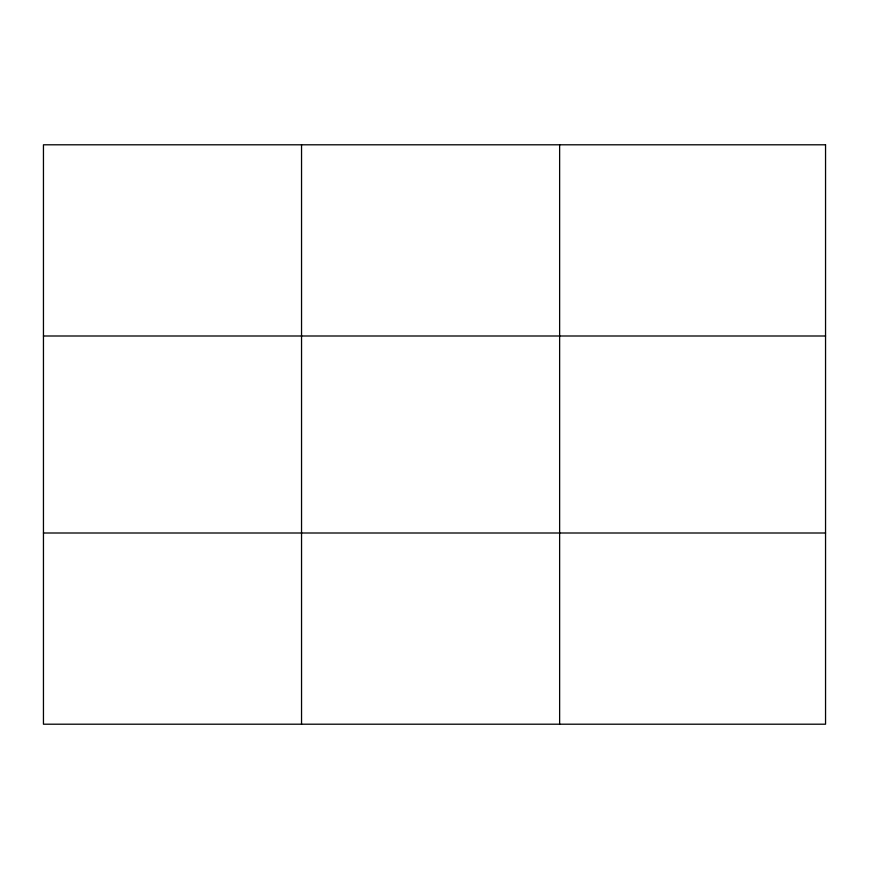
<?xml version="1.0" encoding="UTF-8"?>
<svg xmlns="http://www.w3.org/2000/svg" width="869" height="869" viewBox="0 0 869 869"><rect width="100%" height="100%" fill="white"/><g stroke="black" fill="none" stroke-linecap="round" stroke-linejoin="round"><path stroke-width="1.3" d="M301.543 724.203L301.543 144.797M559.636 724.203L559.636 144.797M43.45 335.999L825.55 335.999M43.45 533.001L825.55 533.001M825.55 144.797L825.55 724.203L43.45 724.203L43.45 144.797L825.55 144.797"/></g></svg>
